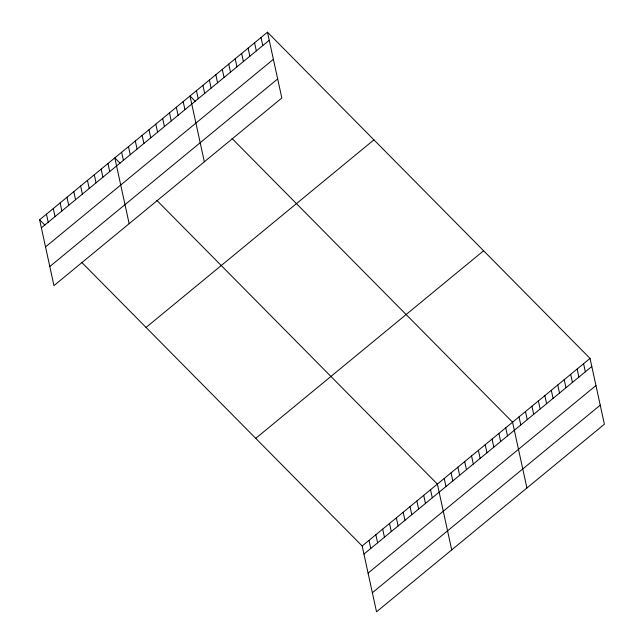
<?xml version="1.0" encoding="UTF-8"?>
<svg xmlns="http://www.w3.org/2000/svg" width="644" height="644" viewBox="0 0 644 644"><rect width="100%" height="100%" fill="white"/><g stroke="black" fill="none" stroke-linecap="round" stroke-linejoin="round"><path stroke-width="0.97" d="M267.477 32.2L281.822 98.001L53.959 285.59L39.614 219.789L267.477 32.2L590.041 358.41L604.386 424.211L376.523 611.8L362.178 545.999L81.667 262.317M41.369 227.855L269.232 40.274M45.523 246.91L273.386 59.32M49.805 266.536L277.669 78.946M146.059 327.434L373.923 139.853M255.732 438.347L483.596 250.766M362.178 545.999L590.041 358.41M363.941 554.073L591.804 366.484M368.094 573.12L595.958 385.539M372.369 592.746L600.232 405.165M195.261 101.293L190.004 95.98L204.349 161.781M232.057 138.508L512.568 422.19L526.913 487.991M120.066 163.198L114.809 157.885L129.154 223.685M156.862 200.413L437.373 484.095L451.718 549.896M39.614 219.789L44.871 225.102M583.585 363.731L585.348 371.797M577.129 369.044L578.892 377.118M570.673 374.357L572.436 382.431M564.216 379.67L565.979 387.744M557.76 384.991L559.523 393.057M551.304 390.304L553.067 398.378M544.848 395.617L546.611 403.691M538.392 400.93L540.155 409.004M531.936 406.251L533.699 414.317M525.48 411.564L527.243 419.638M519.024 416.877L520.787 424.951M505.733 427.817L507.496 435.891M498.899 433.444L500.654 441.518M492.064 439.079L493.819 447.145M485.222 444.706L486.985 452.772M478.387 450.333L480.15 458.399M471.553 455.96L473.316 464.034M464.718 461.587L466.473 469.661M457.884 467.214L459.639 475.288M451.041 472.841L452.804 480.915M444.207 478.468L445.97 486.542M430.538 489.722L432.293 497.796M423.704 495.349L425.459 503.423M416.861 500.976L418.624 509.05M410.027 506.603L411.79 514.677M403.192 512.238L404.955 520.304M396.358 517.865L398.121 525.931M389.523 523.491L391.278 531.558M382.689 529.118L384.444 537.193M375.846 534.745L377.609 542.82M261.021 37.513L262.776 45.587M369.012 540.372L370.775 548.447M254.565 42.826L256.32 50.9M248.109 48.147L249.864 56.213M241.653 53.46L243.408 61.534M235.197 58.773L236.952 66.847M228.741 64.086L230.496 72.16M222.285 69.407L224.04 77.473M215.829 74.72L217.583 82.794M209.372 80.033L211.127 88.107M202.916 85.346L204.671 93.42M196.46 90.667L198.215 98.733M183.17 101.607L184.925 109.681M176.327 107.234L178.09 115.308M169.493 112.861L171.256 120.935M162.658 118.488L164.421 126.562M155.824 124.115L157.579 132.189M148.989 129.742L150.744 137.816M142.147 135.369L143.91 143.443M135.312 140.996L137.075 149.07M128.478 146.631L130.241 154.697M121.644 152.258L123.398 160.324M107.967 163.512L109.73 171.586M101.132 169.139L102.895 177.213M94.298 174.766L96.061 182.84M87.463 180.392L89.226 188.467M80.629 186.019L82.384 194.094M73.794 191.646L75.549 199.721M66.952 197.273L68.715 205.347M60.117 202.9L61.88 210.974M53.283 208.527L55.046 216.601M46.449 214.154L48.203 222.228"/></g></svg>
